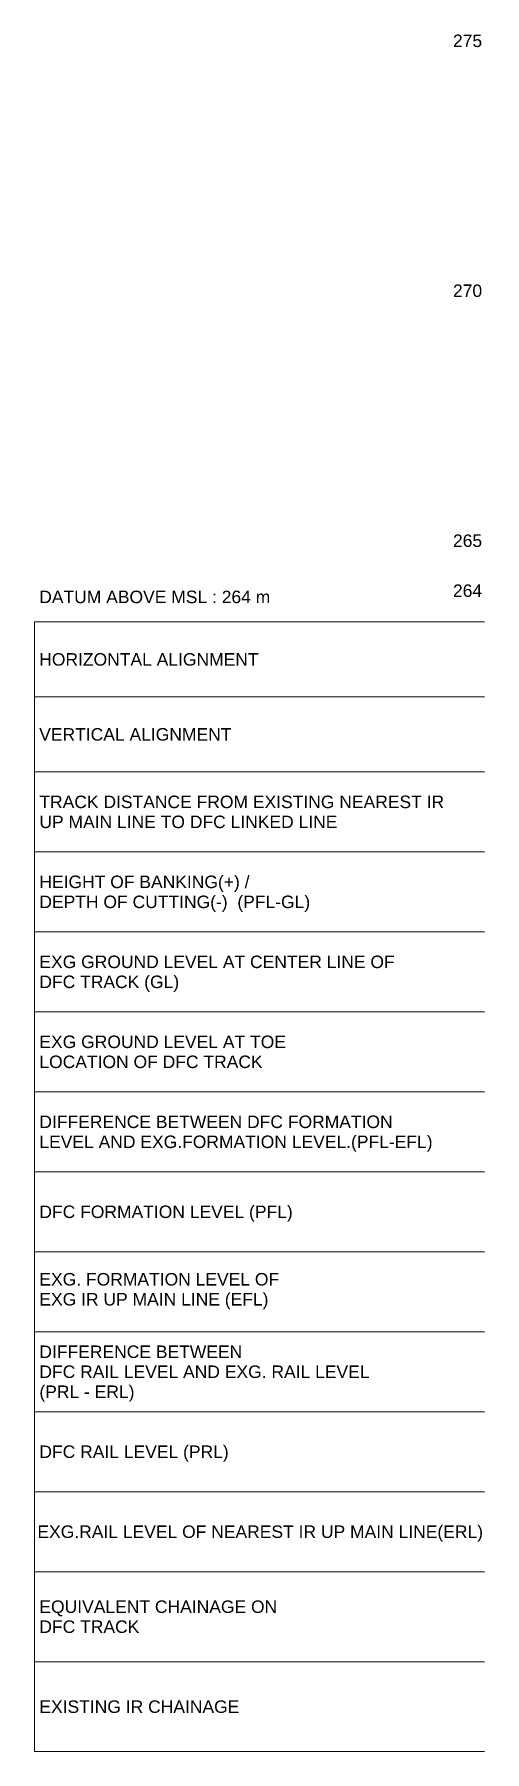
# Model space of a CAD drawing. Header units: metres. Extents: x 8131 to 21542, y -12378 to -11822.
# Drawn here: x 17905 to 17995, y -12231 to -11887.5 of the extents above; entities that cross this region are included whole.
import ezdxf
from ezdxf.enums import TextEntityAlignment as Align

# ---------------------------------------------------------------- set-up
doc = ezdxf.new("R2010")
doc.units = ezdxf.units.M
doc.header["$MEASUREMENT"] = 0
for name, color, linetype, lineweight in [('LS DATUM', 7, 'Continuous', 0), ('LS DATUM Y', 7, 'Continuous', 0), ('LS DIFF. EXG.RL & PRO. RL', 190, 'Continuous', 0), ('LS DIFF. PFL & EFL', 190, 'Continuous', 0), ('LS EXG GL AT PRO TOE', 7, 'Continuous', 0), ('LS EXG. FL', 7, 'Continuous', 0), ('LS EXG. GL', 7, 'Continuous', 0), ('LS EXG. IR CH', 7, 'Continuous', 0), ('LS EXG. RL', 7, 'Continuous', 0), ('LS FRAME', 7, 'Continuous', 0), ('LS PRO. CUT & FILL', 190, 'Continuous', 0), ('LS PRO. DFCC CH', 190, 'Continuous', 0), ('LS PRO. FL', 190, 'Continuous', 0), ('LS PRO. RL', 190, 'Continuous', 0), ("LS TRACK CENTER's", 190, 'Continuous', 0)]:
    doc.layers.add(name, color=color, linetype=linetype, lineweight=lineweight)
doc.layers.add('LS HORIZONTAL ALIGNMENT', color=190, linetype='Continuous')
doc.layers.add('LS VERTICAL ALIGNMENT', color=190, linetype='Continuous')
doc.styles.add('Style-Arial', font='arial.ttf')

msp = doc.modelspace()

# ---------------------------------------------------------------- linework, layer by layer
at = {"layer": 'LS FRAME'}
for points in [[(17995, -12231), (17905, -12231), (17905, -12005), (17995, -12005)], [(17995, -12020), (17905, -12020)], [(17995, -12035), (17905, -12035)], [(17995, -12051), (17905, -12051)], [(17995, -12067), (17905, -12067)], [(17995, -12083), (17905, -12083)], [(17995, -12099), (17905, -12099)], [(17995, -12115), (17905, -12115)], [(17995, -12131), (17905, -12131)], [(17995, -12147), (17905, -12147)], [(17995, -12163), (17905, -12163)], [(17995, -12179), (17905, -12179)], [(17995, -12195), (17905, -12195)], [(17995, -12213), (17905, -12213)]]:
    msp.add_lwpolyline(points, dxfattribs=at)

# ---------------------------------------------------------------- texts
at = {"layer": 'LS DATUM', "color": 7, "style": 'Style-Arial'}
msp.add_text('DATUM ABOVE MSL : 264 m', height=2.5, rotation=0, dxfattribs=at).set_placement((17905.97, -12000), align=Align.MIDDLE_LEFT)
at = {"layer": 'LS DATUM Y', "color": 7, "lineweight": 0, "style": 'Style-Arial'}
for s, p in [('275', (17994.5, -11890)), ('270', (17994.5, -11940)), ('265', (17994.5, -11990)), ('264', (17994.5, -12000))]:
    msp.add_text(s, height=2.5, dxfattribs=at).set_placement(p, align=Align.RIGHT)
at = {"layer": 'LS DIFF. EXG.RL & PRO. RL', "style": 'Style-Arial'}
for s, p in [('DIFFERENCE BETWEEN ', (17906, -12151)), ('DFC RAIL LEVEL AND EXG. RAIL LEVEL ', (17906, -12155)), ('(PRL - ERL)', (17906, -12159))]:
    msp.add_text(s, height=2.5, rotation=0, dxfattribs=at).set_placement(p, align=Align.MIDDLE_LEFT)
at = {"layer": 'LS DIFF. PFL & EFL', "style": 'Style-Arial'}
for s, p in [('DIFFERENCE BETWEEN DFC FORMATION ', (17906, -12105)), ('LEVEL AND EXG.FORMATION LEVEL.(PFL-EFL)', (17906, -12109))]:
    msp.add_text(s, height=2.5, rotation=0, dxfattribs=at).set_placement(p, align=Align.MIDDLE_LEFT)
at = {"layer": 'LS EXG GL AT PRO TOE', "color": 7, "style": 'Style-Arial'}
for s, p in [('EXG GROUND LEVEL AT TOE', (17906, -12089)), ('LOCATION OF DFC TRACK', (17906, -12093))]:
    msp.add_text(s, height=2.5, rotation=0, dxfattribs=at).set_placement(p, align=Align.MIDDLE_LEFT)
at = {"layer": 'LS EXG. FL', "style": 'Style-Arial'}
for s, p in [('EXG. FORMATION LEVEL OF', (17906, -12136.5)), ('EXG IR UP MAIN LINE (EFL)', (17906, -12140.5))]:
    msp.add_text(s, height=2.5, rotation=0, dxfattribs=at).set_placement(p, align=Align.MIDDLE_LEFT)
at = {"layer": 'LS EXG. GL', "color": 7, "style": 'Style-Arial'}
for s, p in [('EXG GROUND LEVEL AT CENTER LINE OF ', (17906, -12073)), ('DFC TRACK (GL)', (17906, -12077))]:
    msp.add_text(s, height=2.5, rotation=0, dxfattribs=at).set_placement(p, align=Align.MIDDLE_LEFT)
at = {"layer": 'LS EXG. IR CH', "style": 'Style-Arial'}
msp.add_text('EXISTING IR CHAINAGE', height=2.5, rotation=0, dxfattribs=at).set_placement((17906, -12222), align=Align.MIDDLE_LEFT)
at = {"layer": 'LS EXG. RL', "style": 'Style-Arial'}
msp.add_text('EXG.RAIL LEVEL OF NEAREST IR UP MAIN LINE(ERL)', height=2.5, rotation=0, dxfattribs=at).set_placement((17905.61, -12187), align=Align.MIDDLE_LEFT)
at = {"layer": 'LS HORIZONTAL ALIGNMENT', "style": 'Style-Arial'}
msp.add_text('HORIZONTAL ALIGNMENT', height=2.5, rotation=0, dxfattribs=at).set_placement((17905.97, -12012.5), align=Align.MIDDLE_LEFT)
at = {"layer": 'LS PRO. CUT & FILL', "style": 'Style-Arial'}
for s, p in [('HEIGHT OF BANKING(+) /', (17906, -12057)), ('DEPTH OF CUTTING(-)  (PFL-GL)', (17906, -12061))]:
    msp.add_text(s, height=2.5, rotation=0, dxfattribs=at).set_placement(p, align=Align.MIDDLE_LEFT)
at = {"layer": 'LS PRO. DFCC CH', "style": 'Style-Arial'}
for s, p in [('EQUIVALENT CHAINAGE ON ', (17906, -12202)), ('DFC TRACK', (17906, -12206))]:
    msp.add_text(s, height=2.5, rotation=0, dxfattribs=at).set_placement(p, align=Align.MIDDLE_LEFT)
at = {"layer": 'LS PRO. FL', "style": 'Style-Arial'}
msp.add_text('DFC FORMATION LEVEL (PFL) ', height=2.5, rotation=0, dxfattribs=at).set_placement((17906, -12123), align=Align.MIDDLE_LEFT)
at = {"layer": 'LS PRO. RL', "style": 'Style-Arial'}
msp.add_text('DFC RAIL LEVEL (PRL)', height=2.5, rotation=0, dxfattribs=at).set_placement((17906, -12171), align=Align.MIDDLE_LEFT)
at = {"layer": "LS TRACK CENTER's", "style": 'Style-Arial'}
for s, p in [('TRACK DISTANCE FROM EXISTING NEAREST IR ', (17906, -12041)), ('UP MAIN LINE TO DFC LINKED LINE', (17906, -12045))]:
    msp.add_text(s, height=2.5, rotation=0, dxfattribs=at).set_placement(p, align=Align.MIDDLE_LEFT)
at = {"layer": 'LS VERTICAL ALIGNMENT', "style": 'Style-Arial'}
msp.add_text('VERTICAL ALIGNMENT', height=2.5, rotation=0, dxfattribs=at).set_placement((17905.97, -12027.5), align=Align.MIDDLE_LEFT)

doc.saveas('drawing.dxf')
